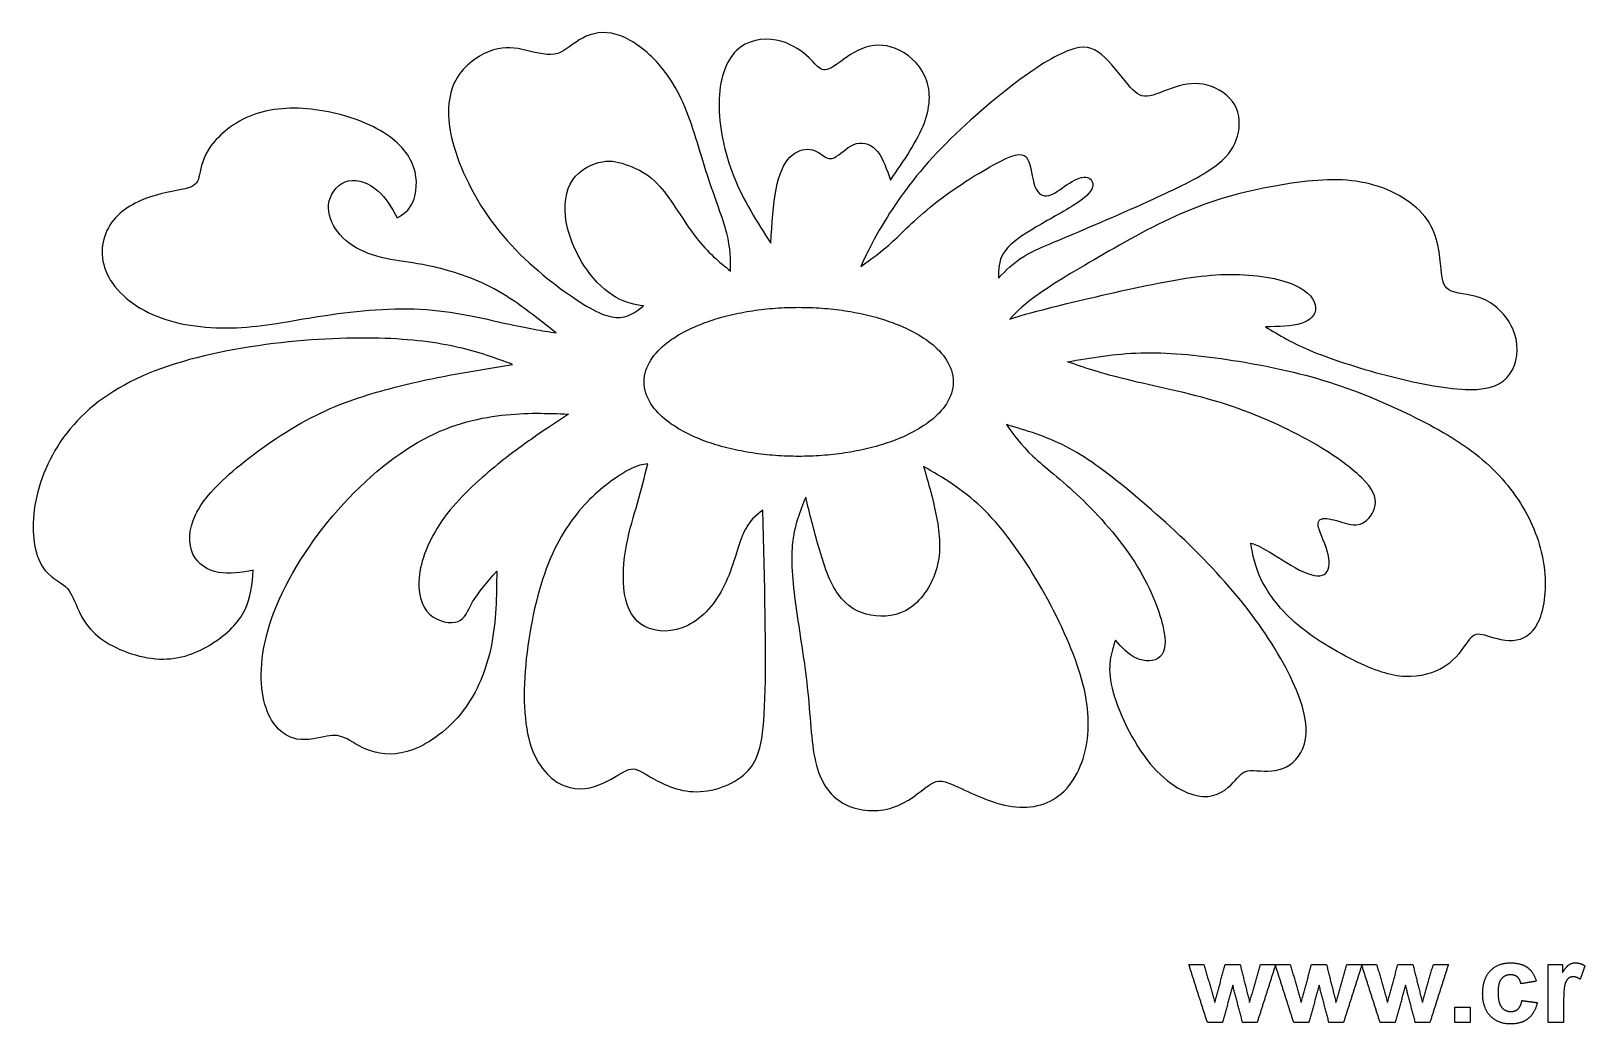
# Model space of a CAD drawing. Header units: millimetres. Extents: x -114 to 112, y -100 to 91.
# Drawn here: x -113.5 to -16.9, y -99.2 to -37.4 of the extents above; entities that cross this region are included whole.
import ezdxf

# ---------------------------------------------------------------- set-up
doc = ezdxf.new("R2010")
doc.units = ezdxf.units.MM
doc.header["$MEASUREMENT"] = 0
doc.layers.add('Default', color=18, linetype='Continuous')

msp = doc.modelspace()

# ---------------------------------------------------------------- linework, layer by layer
at = {"color": 5, "linetype": 'ByBlock', "lineweight": -2}
for points, knots in [([(-76.372, -45.806), (-76.932, -45.598), (-77.836, -45.309), (-79.392, -46.032), (-79.844, -46.692), (-80.296, -47.352), (-80.549, -49.269), (-79.084, -52.471), (-77.746, -53.664), (-77.14, -54.008), (-76.534, -54.352), (-75.992, -54.442), (-75.449, -54.532), (-75.937, -54.912), (-76.426, -55.292), (-77.855, -55.202), (-78.795, -54.731), (-80.106, -53.809), (-81.417, -52.887), (-83.099, -51.512), (-84.429, -49.866), (-85.758, -48.221), (-86.735, -46.303), (-87.214, -44.667), (-87.693, -43.03), (-87.675, -41.674), (-86.735, -39.666), (-85.812, -39.015), (-85.044, -38.707), (-84.275, -38.4), (-83.66, -38.436), (-82.982, -38.581), (-82.304, -38.726), (-81.562, -38.979), (-80.983, -38.879), (-80.405, -38.78), (-79.989, -38.328), (-79.437, -37.993), (-78.885, -37.658), (-78.198, -37.441), (-77.439, -37.577), (-76.679, -37.713), (-75.847, -38.201), (-75.069, -38.915), (-74.292, -39.63), (-73.568, -40.57), (-72.393, -43.229), (-71.94, -44.947), (-71.47, -46.403), (-71, -47.859), (-70.512, -49.053), (-70.023, -50.951), (-70.023, -51.657), (-70.023, -52.362), (-70.729, -51.802), (-71.434, -51.241), (-72.176, -50.273), (-72.917, -49.306), (-73.695, -47.931), (-74.418, -47.108), (-75.142, -46.285), (-75.811, -46.014), (-76.372, -45.806)], [0, 0, 0, 0, 0.04, 0.08, 0.08, 0.08, 0.12, 0.16, 0.2, 0.2, 0.2, 0.24, 0.24, 0.24, 0.28, 0.28, 0.32, 0.32, 0.32, 0.36, 0.36, 0.36, 0.4, 0.4, 0.4, 0.44, 0.44, 0.48, 0.48, 0.48, 0.52, 0.52, 0.52, 0.56, 0.56, 0.56, 0.6, 0.6, 0.6, 0.64, 0.64, 0.64, 0.68, 0.68, 0.68, 0.72, 0.72, 0.76, 0.76, 0.76, 0.8, 0.8, 0.84, 0.84, 0.84, 0.88, 0.88, 0.88, 0.92, 0.92, 0.92, 1, 1, 1, 1]), ([(-67.528, -50.626), (-68.378, -49.306), (-69.228, -47.985), (-69.824, -46.493), (-70.421, -45.001), (-70.765, -43.337), (-70.747, -41.918), (-70.729, -40.498), (-70.349, -39.322), (-69.671, -38.662), (-68.993, -38.002), (-68.016, -37.857), (-67.202, -38.002), (-66.388, -38.147), (-65.737, -38.581), (-65.303, -38.961), (-64.869, -39.34), (-64.652, -39.666), (-64.417, -39.793), (-64.182, -39.919), (-63.929, -39.847), (-63.513, -39.566), (-63.097, -39.286), (-62.518, -38.798), (-61.216, -38.273), (-59.769, -38.201), (-58.322, -39.431), (-57.951, -40.236), (-57.58, -41.04), (-57.562, -42.035), (-57.978, -43.147), (-58.394, -44.26), (-59.244, -45.49), (-60.094, -46.719), (-60.311, -46.05), (-60.528, -45.381), (-60.881, -44.947), (-61.234, -44.513), (-61.722, -44.314), (-62.192, -44.441), (-62.663, -44.567), (-63.115, -45.019), (-63.748, -45.435), (-63.929, -45.399), (-64.164, -45.254), (-64.399, -45.11), (-64.688, -44.857), (-65.077, -44.802), (-65.466, -44.748), (-65.954, -44.893), (-66.343, -45.291), (-66.732, -45.689), (-67.021, -46.34), (-67.202, -47.271), (-67.383, -48.202), (-67.455, -49.414), (-67.528, -50.626)], [0, 0, 0, 0, 0.047619, 0.047619, 0.047619, 0.095238, 0.095238, 0.095238, 0.142857, 0.142857, 0.142857, 0.190476, 0.190476, 0.190476, 0.238095, 0.238095, 0.238095, 0.285714, 0.285714, 0.285714, 0.333333, 0.333333, 0.333333, 0.380952, 0.380952, 0.428571, 0.47619, 0.47619, 0.47619, 0.52381, 0.52381, 0.52381, 0.571429, 0.571429, 0.571429, 0.619048, 0.619048, 0.619048, 0.666667, 0.666667, 0.666667, 0.714286, 0.714286, 0.761905, 0.761905, 0.761905, 0.809524, 0.809524, 0.809524, 0.857143, 0.857143, 0.857143, 0.904762, 0.904762, 0.904762, 1, 1, 1, 1]), ([(-60.546, -49.423), (-59.877, -48.311), (-58.901, -46.864), (-57.472, -45.309), (-56.043, -43.753), (-54.162, -42.089), (-51.051, -39.684), (-49.822, -38.943), (-48.944, -38.626), (-48.067, -38.31), (-47.543, -38.418), (-46.403, -39.359), (-45.788, -40.19), (-45.336, -40.733), (-44.884, -41.276), (-44.595, -41.529), (-44.134, -41.493), (-43.672, -41.456), (-43.039, -41.131), (-41.737, -40.715), (-41.068, -40.625), (-39.712, -40.986), (-39.024, -41.438), (-38.681, -42.026), (-38.337, -42.614), (-38.337, -43.337), (-38.509, -43.97), (-38.681, -44.603), (-39.024, -45.146), (-40.399, -46.249), (-41.43, -46.81), (-43.094, -47.588), (-44.758, -48.365), (-47.054, -49.36), (-48.646, -50.029), (-50.238, -50.698), (-51.124, -51.042), (-51.793, -51.449), (-52.462, -51.856), (-52.914, -52.326), (-53.366, -52.796), (-53.366, -52.272), (-53.366, -51.747), (-53.068, -51.259), (-52.77, -50.771), (-51.576, -49.866), (-49.442, -48.745), (-48.718, -48.284), (-47.995, -47.823), (-47.615, -47.461), (-47.525, -47.144), (-47.434, -46.828), (-47.633, -46.557), (-48.266, -46.502), (-48.7, -46.719), (-49.107, -46.991), (-49.514, -47.262), (-49.894, -47.588), (-50.247, -47.669), (-50.599, -47.75), (-50.925, -47.588), (-51.106, -47.099), (-51.287, -46.611), (-51.323, -45.797), (-51.558, -45.399), (-51.793, -45.001), (-52.227, -45.019), (-53.267, -45.544), (-54.307, -46.068), (-55.953, -47.099), (-58.412, -48.998), (-59.226, -49.866), (-59.95, -50.526), (-60.673, -51.187), (-61.306, -51.639), (-61.939, -52.091), (-61.577, -51.313), (-61.216, -50.536), (-60.546, -49.423)], [0, 0, 0, 0, 0.033333, 0.033333, 0.033333, 0.066667, 0.066667, 0.1, 0.1, 0.1, 0.133333, 0.133333, 0.166667, 0.166667, 0.166667, 0.2, 0.2, 0.2, 0.233333, 0.233333, 0.266667, 0.266667, 0.3, 0.3, 0.3, 0.333333, 0.333333, 0.333333, 0.366667, 0.366667, 0.4, 0.4, 0.4, 0.433333, 0.433333, 0.433333, 0.466667, 0.466667, 0.466667, 0.5, 0.5, 0.5, 0.533333, 0.533333, 0.533333, 0.566667, 0.6, 0.6, 0.6, 0.633333, 0.633333, 0.633333, 0.666667, 0.666667, 0.7, 0.7, 0.7, 0.733333, 0.733333, 0.733333, 0.766667, 0.766667, 0.766667, 0.8, 0.8, 0.8, 0.833333, 0.833333, 0.833333, 0.866667, 0.866667, 0.9, 0.9, 0.9, 0.933333, 0.933333, 0.933333, 1, 1, 1, 1]), ([(-88.453, -52.109), (-87.422, -52.344), (-86.047, -52.76), (-84.727, -53.474), (-83.407, -54.189), (-82.141, -55.202), (-80.875, -56.214), (-81.761, -56.07), (-82.647, -55.925), (-84.022, -55.618), (-85.396, -55.31), (-89.122, -54.37), (-93.643, -54.876), (-97.478, -55.473), (-99.051, -55.817), (-100.742, -55.889), (-102.433, -55.961), (-104.242, -55.762), (-105.707, -55.175), (-107.172, -54.587), (-108.293, -53.61), (-108.79, -52.552), (-109.288, -51.494), (-109.161, -50.355), (-108.618, -49.505), (-108.076, -48.655), (-107.117, -48.094), (-106.159, -47.768), (-105.2, -47.443), (-104.242, -47.352), (-103.726, -47.19), (-103.211, -47.027), (-103.138, -46.792), (-103.048, -46.358), (-102.958, -45.924), (-102.849, -45.291), (-102.334, -44.585), (-101.818, -43.88), (-100.896, -43.102), (-99.756, -42.668), (-98.617, -42.234), (-97.261, -42.144), (-95.832, -42.334), (-94.403, -42.524), (-92.902, -42.994), (-91.808, -43.627), (-90.713, -44.26), (-90.026, -45.056), (-89.447, -46.701), (-89.556, -47.551), (-89.791, -48.085), (-90.026, -48.618), (-90.388, -48.835), (-90.75, -49.053), (-91.093, -48.438), (-91.437, -47.823), (-91.961, -47.371), (-92.486, -46.918), (-93.191, -46.629), (-93.779, -46.756), (-94.367, -46.882), (-95.307, -47.967), (-94.946, -49.197), (-94.593, -49.731), (-94.24, -50.264), (-93.191, -51.169), (-91.636, -51.566), (-90.903, -51.693), (-90.171, -51.82), (-89.484, -51.874), (-88.453, -52.109)], [0, 0, 0, 0, 0.037037, 0.037037, 0.037037, 0.074074, 0.074074, 0.074074, 0.111111, 0.111111, 0.111111, 0.148148, 0.185185, 0.185185, 0.222222, 0.222222, 0.222222, 0.259259, 0.259259, 0.259259, 0.296296, 0.296296, 0.296296, 0.333333, 0.333333, 0.333333, 0.37037, 0.37037, 0.37037, 0.407407, 0.407407, 0.407407, 0.444444, 0.444444, 0.444444, 0.481481, 0.481481, 0.481481, 0.518519, 0.518519, 0.518519, 0.555556, 0.555556, 0.555556, 0.592593, 0.592593, 0.592593, 0.62963, 0.62963, 0.666667, 0.666667, 0.666667, 0.703704, 0.703704, 0.703704, 0.740741, 0.740741, 0.740741, 0.777778, 0.777778, 0.777778, 0.814815, 0.851852, 0.851852, 0.851852, 0.888889, 0.925926, 0.925926, 0.925926, 1, 1, 1, 1]), ([(-50.753, -53.71), (-49.749, -53.013), (-48.194, -52.091), (-46.485, -51.114), (-44.776, -50.138), (-42.913, -49.107), (-40.96, -48.365), (-39.006, -47.624), (-36.963, -47.172), (-35.154, -46.909), (-33.345, -46.647), (-31.772, -46.575), (-30.298, -46.945), (-28.824, -47.316), (-27.45, -48.13), (-26.726, -49.152), (-26.003, -50.174), (-25.93, -51.404), (-25.849, -52.217), (-25.768, -53.031), (-25.677, -53.429), (-24.719, -53.809), (-23.851, -53.791), (-23.064, -54.18), (-22.277, -54.569), (-21.572, -55.364), (-21.282, -56.251), (-20.993, -57.137), (-21.12, -58.113), (-21.572, -58.765), (-22.024, -59.416), (-22.802, -59.741), (-24.086, -59.732), (-25.37, -59.723), (-27.16, -59.379), (-28.942, -58.927), (-30.723, -58.475), (-32.495, -57.915), (-35.1, -56.847), (-35.932, -56.341), (-36.764, -55.835), (-35.95, -55.817), (-34.322, -55.78), (-33.635, -55.093), (-33.653, -54.641), (-33.671, -54.189), (-34.051, -53.628), (-34.982, -53.221), (-35.914, -52.814), (-37.397, -52.561), (-38.961, -52.57), (-40.526, -52.579), (-42.171, -52.851), (-44.179, -53.266), (-46.186, -53.682), (-48.556, -54.243), (-50.03, -54.614), (-51.504, -54.985), (-52.082, -55.165), (-52.661, -55.346), (-52.209, -54.876), (-51.757, -54.406), (-50.753, -53.71)], [0, 0, 0, 0, 0.043478, 0.043478, 0.043478, 0.086957, 0.086957, 0.086957, 0.130435, 0.130435, 0.130435, 0.173913, 0.173913, 0.173913, 0.217391, 0.217391, 0.217391, 0.26087, 0.26087, 0.26087, 0.304348, 0.304348, 0.347826, 0.347826, 0.347826, 0.391304, 0.391304, 0.391304, 0.434783, 0.434783, 0.434783, 0.478261, 0.478261, 0.478261, 0.521739, 0.521739, 0.521739, 0.565217, 0.565217, 0.608696, 0.608696, 0.608696, 0.652174, 0.695652, 0.695652, 0.695652, 0.73913, 0.73913, 0.73913, 0.782609, 0.782609, 0.782609, 0.826087, 0.826087, 0.826087, 0.869565, 0.869565, 0.869565, 0.913043, 0.913043, 0.913043, 1, 1, 1, 1]), ([(-91.5, -59.75), (-92.92, -60.139), (-94.493, -60.645), (-96.13, -61.495), (-97.767, -62.345), (-99.467, -63.539), (-100.742, -64.606), (-102.017, -65.673), (-102.867, -66.614), (-103.301, -67.527), (-103.735, -68.44), (-103.753, -69.327), (-103.455, -69.96), (-103.156, -70.593), (-102.542, -70.972), (-101.863, -71.099), (-101.185, -71.226), (-100.444, -71.099), (-99.702, -70.972), (-99.774, -71.822), (-99.847, -72.672), (-100.236, -73.45), (-100.624, -74.228), (-102.035, -75.638), (-104.242, -76.543), (-105.535, -76.489), (-106.828, -76.434), (-108.311, -75.874), (-110.138, -74.499), (-110.481, -73.685), (-110.725, -73.107), (-110.97, -72.528), (-111.114, -72.184), (-111.521, -71.868), (-111.928, -71.551), (-112.597, -71.262), (-112.995, -70.412), (-113.393, -69.562), (-113.52, -68.151), (-113.23, -66.65), (-112.941, -65.149), (-112.236, -63.557), (-111.087, -62.174), (-109.939, -60.79), (-108.347, -59.615), (-106.231, -58.737), (-104.115, -57.86), (-101.475, -57.281), (-98.924, -56.938), (-96.374, -56.594), (-93.915, -56.486), (-91.889, -56.54), (-89.863, -56.594), (-88.272, -56.811), (-86.961, -57.11), (-85.649, -57.408), (-84.619, -57.788), (-83.588, -58.168), (-84.908, -58.385), (-86.228, -58.602), (-87.521, -58.846), (-88.814, -59.09), (-90.081, -59.361), (-91.5, -59.75)], [0, 0, 0, 0, 0.043478, 0.043478, 0.043478, 0.086957, 0.086957, 0.086957, 0.130435, 0.130435, 0.130435, 0.173913, 0.173913, 0.173913, 0.217391, 0.217391, 0.217391, 0.26087, 0.26087, 0.26087, 0.304348, 0.304348, 0.304348, 0.347826, 0.391304, 0.391304, 0.391304, 0.434783, 0.434783, 0.478261, 0.478261, 0.478261, 0.521739, 0.521739, 0.521739, 0.565217, 0.565217, 0.565217, 0.608696, 0.608696, 0.608696, 0.652174, 0.652174, 0.652174, 0.695652, 0.695652, 0.695652, 0.73913, 0.73913, 0.73913, 0.782609, 0.782609, 0.782609, 0.826087, 0.826087, 0.826087, 0.869565, 0.869565, 0.869565, 0.913043, 0.913043, 0.913043, 1, 1, 1, 1]), ([(-45.373, -59.117), (-43.763, -59.506), (-41.593, -59.922), (-39.576, -60.546), (-37.56, -61.17), (-35.697, -62.002), (-32.658, -63.684), (-31.483, -64.534), (-30.786, -65.221), (-30.09, -65.908), (-29.873, -66.433), (-29.945, -66.921), (-30.018, -67.41), (-30.741, -68.314), (-31.465, -68.133), (-31.881, -68.015), (-32.297, -67.898), (-32.767, -67.753), (-33.4, -67.753), (-33.563, -67.898), (-33.463, -68.314), (-33.364, -68.73), (-33.002, -69.417), (-32.731, -70.575), (-32.821, -71.045), (-33.128, -71.226), (-33.436, -71.406), (-33.96, -71.298), (-34.648, -70.954), (-35.335, -70.611), (-36.185, -70.032), (-36.719, -69.715), (-37.252, -69.399), (-37.469, -69.345), (-37.686, -69.29), (-37.56, -70.014), (-37.433, -70.737), (-37.008, -71.596), (-36.583, -72.455), (-35.859, -73.45), (-34.729, -74.391), (-33.599, -75.331), (-32.061, -76.217), (-30.823, -76.787), (-29.584, -77.357), (-28.643, -77.61), (-27.739, -77.583), (-26.835, -77.556), (-25.967, -77.248), (-25.352, -76.76), (-24.737, -76.272), (-24.375, -75.602), (-24.086, -75.259), (-23.796, -74.915), (-23.579, -74.897), (-23.136, -75.015), (-22.693, -75.132), (-22.024, -75.385), (-20.776, -75.313), (-20.197, -74.987), (-19.826, -74.219), (-19.456, -73.45), (-19.293, -72.238), (-19.419, -70.99), (-19.546, -69.743), (-19.962, -68.458), (-20.649, -67.247), (-21.337, -66.035), (-23.254, -63.756), (-27.54, -61.315), (-31.193, -59.759), (-33.156, -59.162), (-35.118, -58.566), (-37.216, -58.15), (-41.104, -57.571), (-42.895, -57.408), (-46.15, -57.499), (-47.615, -57.752), (-49.08, -58.005), (-48.031, -58.367), (-46.982, -58.728), (-45.373, -59.117)], [0, 0, 0, 0, 0.03125, 0.03125, 0.03125, 0.0625, 0.0625, 0.09375, 0.09375, 0.09375, 0.125, 0.125, 0.125, 0.15625, 0.1875, 0.1875, 0.1875, 0.21875, 0.21875, 0.25, 0.25, 0.25, 0.28125, 0.28125, 0.3125, 0.3125, 0.3125, 0.34375, 0.34375, 0.34375, 0.375, 0.375, 0.375, 0.40625, 0.40625, 0.40625, 0.4375, 0.4375, 0.4375, 0.46875, 0.46875, 0.46875, 0.5, 0.5, 0.5, 0.53125, 0.53125, 0.53125, 0.5625, 0.5625, 0.5625, 0.59375, 0.59375, 0.59375, 0.625, 0.625, 0.625, 0.65625, 0.65625, 0.6875, 0.6875, 0.6875, 0.71875, 0.71875, 0.71875, 0.75, 0.75, 0.75, 0.78125, 0.8125, 0.84375, 0.84375, 0.84375, 0.875, 0.875, 0.90625, 0.90625, 0.9375, 0.9375, 0.9375, 1, 1, 1, 1]), ([(-84.266, -61.333), (-85.812, -61.514), (-87.603, -61.93), (-89.502, -63.033), (-91.401, -64.136), (-93.408, -65.926), (-95.063, -67.961), (-96.718, -69.996), (-99.322, -74.553), (-99.322, -78.098), (-98.979, -79.31), (-98.635, -80.522), (-97.948, -81.173), (-96.555, -81.625), (-95.85, -81.426), (-95.325, -81.317), (-94.801, -81.209), (-94.457, -81.191), (-94.032, -81.381), (-93.607, -81.571), (-93.101, -81.969), (-92.395, -82.204), (-91.69, -82.439), (-90.786, -82.511), (-89.746, -82.113), (-88.706, -81.715), (-87.53, -80.847), (-85.776, -78.55), (-85.197, -77.122), (-84.899, -75.629), (-84.6, -74.137), (-84.582, -72.582), (-84.564, -71.027), (-85.143, -71.696), (-85.722, -72.365), (-86.065, -72.935), (-86.409, -73.504), (-86.518, -73.975), (-86.97, -74.146), (-87.422, -74.318), (-88.218, -74.192), (-88.742, -73.694), (-89.267, -73.197), (-89.773, -71.461), (-88.688, -68.856), (-86.934, -66.469), (-84.51, -64.299), (-82.882, -63.141), (-82.15, -62.635), (-81.417, -62.128), (-80.766, -61.694), (-80.115, -61.26), (-81.417, -61.206), (-82.72, -61.152), (-84.266, -61.333)], [0, 0, 0, 0, 0.045455, 0.045455, 0.045455, 0.090909, 0.090909, 0.090909, 0.136364, 0.181818, 0.181818, 0.181818, 0.227273, 0.227273, 0.272727, 0.272727, 0.272727, 0.318182, 0.318182, 0.318182, 0.363636, 0.363636, 0.363636, 0.409091, 0.409091, 0.409091, 0.454545, 0.454545, 0.5, 0.5, 0.5, 0.545455, 0.545455, 0.545455, 0.590909, 0.590909, 0.590909, 0.636364, 0.636364, 0.636364, 0.681818, 0.681818, 0.681818, 0.727273, 0.772727, 0.772727, 0.818182, 0.863636, 0.863636, 0.863636, 0.909091, 0.909091, 0.909091, 1, 1, 1, 1]), ([(-49.189, -63.268), (-47.959, -63.901), (-46.729, -64.805), (-45.273, -66.008), (-43.817, -67.211), (-42.135, -68.712), (-40.643, -70.24), (-39.151, -71.768), (-37.849, -73.324), (-35.697, -76.525), (-34.847, -78.171), (-34.476, -79.455), (-34.105, -80.739), (-34.214, -81.661), (-34.919, -82.945), (-35.516, -83.307), (-36.149, -83.415), (-36.782, -83.524), (-37.451, -83.379), (-37.858, -83.443), (-38.265, -83.506), (-38.41, -83.777), (-38.78, -84.175), (-39.151, -84.573), (-39.748, -85.097), (-40.67, -85.034), (-41.593, -84.971), (-42.841, -84.32), (-43.935, -82.999), (-45.029, -81.679), (-45.969, -79.69), (-46.304, -78.297), (-46.639, -76.905), (-46.367, -76.109), (-46.096, -75.313), (-45.698, -75.765), (-45.3, -76.217), (-44.287, -76.669), (-43.672, -76.669), (-43.329, -76.362), (-42.985, -76.054), (-42.913, -75.44), (-43.157, -74.409), (-43.401, -73.378), (-43.962, -71.931), (-44.893, -70.475), (-45.825, -69.019), (-47.127, -67.554), (-48.293, -66.442), (-49.46, -65.33), (-50.491, -64.57), (-51.232, -63.874), (-51.974, -63.177), (-52.426, -62.544), (-52.878, -61.911), (-51.648, -62.273), (-50.418, -62.635), (-49.189, -63.268)], [0, 0, 0, 0, 0.047619, 0.047619, 0.047619, 0.095238, 0.095238, 0.095238, 0.142857, 0.142857, 0.190476, 0.190476, 0.190476, 0.238095, 0.238095, 0.285714, 0.285714, 0.285714, 0.333333, 0.333333, 0.333333, 0.380952, 0.380952, 0.380952, 0.428571, 0.428571, 0.428571, 0.47619, 0.47619, 0.47619, 0.52381, 0.52381, 0.52381, 0.571429, 0.571429, 0.571429, 0.619048, 0.619048, 0.666667, 0.666667, 0.666667, 0.714286, 0.714286, 0.714286, 0.761905, 0.761905, 0.761905, 0.809524, 0.809524, 0.809524, 0.857143, 0.857143, 0.857143, 0.904762, 0.904762, 0.904762, 1, 1, 1, 1]), ([(-75.811, -66.795), (-76.046, -67.608), (-76.588, -69.236), (-76.769, -71.515), (-76.616, -72.446), (-76.462, -73.378), (-76.064, -74.101), (-75.35, -74.472), (-74.635, -74.843), (-73.604, -74.861), (-72.682, -74.4), (-71.76, -73.938), (-70.946, -72.998), (-69.861, -70.773), (-69.589, -69.489), (-69.237, -68.685), (-68.884, -67.88), (-68.45, -67.554), (-68.016, -67.229), (-67.907, -71.696), (-67.799, -76.163), (-67.889, -78.939), (-67.98, -81.715), (-68.269, -82.8), (-69.879, -84.338), (-71.199, -84.79), (-72.356, -84.736), (-73.514, -84.681), (-75.503, -83.56), (-75.974, -83.235), (-76.353, -83.361), (-76.733, -83.488), (-77.258, -83.904), (-77.945, -84.211), (-78.632, -84.519), (-79.482, -84.718), (-80.341, -84.383), (-81.2, -84.048), (-82.068, -83.18), (-82.503, -81.706), (-82.937, -80.232), (-82.937, -78.152), (-82.683, -76.064), (-82.43, -73.975), (-81.417, -69.779), (-79.681, -67.464), (-78.795, -66.578), (-77.909, -65.691), (-77.004, -65.076), (-76.399, -64.751), (-75.793, -64.425), (-75.485, -64.389), (-75.178, -64.353), (-75.377, -65.167), (-75.576, -65.981), (-75.811, -66.795)], [0, 0, 0, 0, 0.045455, 0.090909, 0.090909, 0.090909, 0.136364, 0.136364, 0.136364, 0.181818, 0.181818, 0.181818, 0.227273, 0.227273, 0.272727, 0.272727, 0.272727, 0.318182, 0.318182, 0.318182, 0.363636, 0.363636, 0.363636, 0.409091, 0.409091, 0.454545, 0.454545, 0.454545, 0.5, 0.545455, 0.545455, 0.545455, 0.590909, 0.590909, 0.590909, 0.636364, 0.636364, 0.636364, 0.681818, 0.681818, 0.681818, 0.727273, 0.727273, 0.727273, 0.772727, 0.818182, 0.818182, 0.818182, 0.863636, 0.863636, 0.863636, 0.909091, 0.909091, 0.909091, 1, 1, 1, 1]), ([(-64.543, -69.544), (-64.236, -70.611), (-63.874, -71.714), (-63.341, -72.464), (-62.807, -73.215), (-62.102, -73.613), (-60.51, -73.92), (-59.624, -73.83), (-58.865, -73.305), (-58.105, -72.781), (-57.472, -71.822), (-57.201, -70.81), (-56.929, -69.797), (-57.02, -68.73), (-57.219, -67.672), (-57.418, -66.614), (-57.725, -65.565), (-58.033, -64.516), (-56.821, -65.221), (-55.609, -65.926), (-54.433, -67.048), (-53.258, -68.169), (-52.118, -69.706), (-50.021, -73.197), (-49.062, -75.15), (-48.474, -76.868), (-47.886, -78.586), (-47.669, -80.07), (-48.013, -82.819), (-49.134, -85.351), (-51.486, -85.857), (-52.752, -85.622), (-54.018, -85.387), (-55.374, -84.663), (-56.179, -84.32), (-56.984, -83.976), (-57.49, -84.048), (-59.009, -85.423), (-59.95, -85.73), (-60.89, -86.038), (-63.133, -85.893), (-64.363, -84.302), (-65.014, -81.896), (-65.05, -80.287), (-65.222, -78.586), (-65.393, -76.886), (-65.701, -75.096), (-66.153, -71.913), (-66.298, -70.52), (-66.189, -69.372), (-66.081, -68.223), (-65.719, -67.319), (-65.357, -66.415), (-65.104, -67.446), (-64.851, -68.477), (-64.543, -69.544)], [0, 0, 0, 0, 0.043478, 0.043478, 0.043478, 0.086957, 0.086957, 0.130435, 0.130435, 0.130435, 0.173913, 0.173913, 0.173913, 0.217391, 0.217391, 0.217391, 0.26087, 0.26087, 0.26087, 0.304348, 0.304348, 0.304348, 0.347826, 0.347826, 0.391304, 0.391304, 0.391304, 0.434783, 0.434783, 0.478261, 0.521739, 0.521739, 0.521739, 0.565217, 0.565217, 0.565217, 0.608696, 0.652174, 0.652174, 0.652174, 0.695652, 0.73913, 0.73913, 0.782609, 0.782609, 0.782609, 0.826087, 0.826087, 0.869565, 0.869565, 0.869565, 0.913043, 0.913043, 0.913043, 1, 1, 1, 1])]:
    msp.add_open_spline(points, degree=3, knots=knots, dxfattribs=at)
msp.add_open_spline([(-56.181, -59.253), (-56.181, -58.778), (-56.514, -57.829), (-57.547, -56.8), (-58.78, -56.042), (-60.113, -55.486), (-61.499, -55.084), (-62.916, -54.812), (-64.35, -54.654), (-65.791, -54.602), (-67.233, -54.654), (-68.667, -54.812), (-70.083, -55.084), (-71.47, -55.486), (-72.803, -56.042), (-74.035, -56.8), (-75.069, -57.829), (-75.568, -59.253), (-75.069, -60.676), (-74.035, -61.706), (-72.803, -62.464), (-71.47, -63.02), (-70.083, -63.421), (-68.667, -63.694), (-67.233, -63.852), (-65.791, -63.904), (-64.35, -63.852), (-62.916, -63.694), (-61.499, -63.421), (-60.113, -63.02), (-58.78, -62.464), (-57.547, -61.706), (-56.514, -60.676), (-56.181, -59.727), (-56.181, -59.253)], degree=3, dxfattribs=at)
at = {"layer": 'Default', "color": 5}
for points in [[(-40.384, -99.086), (-40.961, -97.281), (-41.537, -95.475)], [(-41.537, -95.475), (-41.069, -95.475), (-40.6, -95.475)], [(-40.6, -95.475), (-40.259, -96.658), (-39.917, -97.841)], [(-39.917, -97.841), (-39.596, -96.658), (-39.276, -95.475)], [(-39.276, -95.475), (-38.812, -95.475), (-38.348, -95.475)], [(-38.348, -95.475), (-38.052, -96.658), (-37.757, -97.841)], [(-37.757, -97.841), (-37.414, -96.658), (-37.071, -95.475)], [(-36.136, -95.475), (-36.712, -97.281), (-37.287, -99.086)], [(-37.071, -95.475), (-36.604, -95.475), (-36.136, -95.475)], [(-35.014, -99.086), (-35.59, -97.281), (-36.167, -95.475)], [(-36.167, -95.475), (-35.699, -95.475), (-35.23, -95.475)], [(-35.23, -95.475), (-34.888, -96.658), (-34.547, -97.841)], [(-34.547, -97.841), (-34.226, -96.658), (-33.905, -95.475)], [(-33.905, -95.475), (-33.442, -95.475), (-32.978, -95.475)], [(-32.978, -95.475), (-32.682, -96.658), (-32.386, -97.841)], [(-32.386, -97.841), (-32.044, -96.658), (-31.701, -95.475)], [(-30.766, -95.475), (-31.341, -97.281), (-31.917, -99.086)], [(-31.701, -95.475), (-31.233, -95.475), (-30.766, -95.475)], [(-29.643, -99.086), (-30.22, -97.281), (-30.797, -95.475)], [(-30.797, -95.475), (-30.328, -95.475), (-29.86, -95.475)], [(-29.86, -95.475), (-29.518, -96.658), (-29.176, -97.841)], [(-29.176, -97.841), (-28.856, -96.658), (-28.535, -95.475)], [(-28.535, -95.475), (-28.071, -95.475), (-27.608, -95.475)], [(-27.608, -95.475), (-27.312, -96.658), (-27.016, -97.841)], [(-27.016, -97.841), (-26.673, -96.658), (-26.331, -95.475)], [(-25.395, -95.475), (-25.971, -97.281), (-26.547, -99.086)], [(-26.331, -95.475), (-25.863, -95.475), (-25.395, -95.475)], [(-22.797, -95.884), (-22.328, -95.382), (-21.528, -95.382)], [(-21.528, -95.382), (-20.874, -95.382), (-20.488, -95.665)], [(-19.192, -99.086), (-19.192, -97.281), (-19.192, -95.475)], [(-19.192, -95.475), (-18.744, -95.475), (-18.297, -95.475)], [(-18.297, -95.475), (-18.297, -95.73), (-18.297, -95.985)], [(-18.297, -95.985), (-18.079, -95.624), (-17.905, -95.503)], [(-17.905, -95.503), (-17.731, -95.382), (-17.51, -95.382)], [(-17.51, -95.382), (-17.197, -95.382), (-16.908, -95.564)], [(-16.908, -95.564), (-17.054, -95.983), (-17.201, -96.402)], [(-23.266, -97.284), (-23.266, -96.385), (-22.797, -95.884)], [(-22.099, -96.374), (-22.309, -96.625), (-22.309, -97.213)], [(-21.535, -96.123), (-21.889, -96.123), (-22.099, -96.374)], [(-21.103, -96.263), (-21.269, -96.123), (-21.535, -96.123)], [(-20.889, -96.679), (-20.937, -96.402), (-21.103, -96.263)], [(-19.932, -96.524), (-20.411, -96.602), (-20.889, -96.679)], [(-20.488, -95.665), (-20.101, -95.947), (-19.932, -96.524)], [(-17.951, -96.357), (-18.083, -96.468), (-18.159, -96.757)], [(-17.627, -96.247), (-17.818, -96.247), (-17.951, -96.357)], [(-17.201, -96.402), (-17.431, -96.247), (-17.627, -96.247)], [(-38.806, -96.764), (-39.121, -97.925), (-39.437, -99.086)], [(-38.194, -99.086), (-38.5, -97.925), (-38.806, -96.764)], [(-33.436, -96.764), (-33.751, -97.925), (-34.066, -99.086)], [(-32.824, -99.086), (-33.13, -97.925), (-33.436, -96.764)], [(-28.065, -96.764), (-28.381, -97.925), (-28.696, -99.086)], [(-27.454, -99.086), (-27.759, -97.925), (-28.065, -96.764)], [(-22.797, -98.676), (-23.266, -98.173), (-23.266, -97.284)], [(-22.309, -97.213), (-22.309, -97.868), (-22.094, -98.137)], [(-18.159, -96.757), (-18.235, -97.047), (-18.235, -97.969)], [(-24.994, -99.086), (-24.994, -98.608), (-24.994, -98.129)], [(-24.994, -98.129), (-24.516, -98.129), (-24.037, -98.129)], [(-24.037, -98.129), (-24.037, -98.608), (-24.037, -99.086)], [(-22.094, -98.137), (-21.878, -98.407), (-21.516, -98.407)], [(-21.516, -98.407), (-21.245, -98.407), (-21.072, -98.254)], [(-21.072, -98.254), (-20.899, -98.101), (-20.828, -97.728)], [(-20.828, -97.728), (-20.349, -97.79), (-19.871, -97.852)], [(-19.871, -97.852), (-20.016, -98.508), (-20.43, -98.844)], [(-18.235, -97.969), (-18.235, -98.528), (-18.235, -99.086)], [(-39.437, -99.086), (-39.91, -99.086), (-40.384, -99.086)], [(-37.287, -99.086), (-37.741, -99.086), (-38.194, -99.086)], [(-34.066, -99.086), (-34.54, -99.086), (-35.014, -99.086)], [(-31.917, -99.086), (-32.371, -99.086), (-32.824, -99.086)], [(-28.696, -99.086), (-29.17, -99.086), (-29.643, -99.086)], [(-26.547, -99.086), (-27, -99.086), (-27.454, -99.086)], [(-24.037, -99.086), (-24.516, -99.086), (-24.994, -99.086)], [(-21.538, -99.179), (-22.327, -99.179), (-22.797, -98.676)], [(-20.43, -98.844), (-20.843, -99.179), (-21.538, -99.179)], [(-18.235, -99.086), (-18.713, -99.086), (-19.192, -99.086)]]:
    msp.add_open_spline(points, degree=2, dxfattribs=at)

doc.saveas('drawing.dxf')
